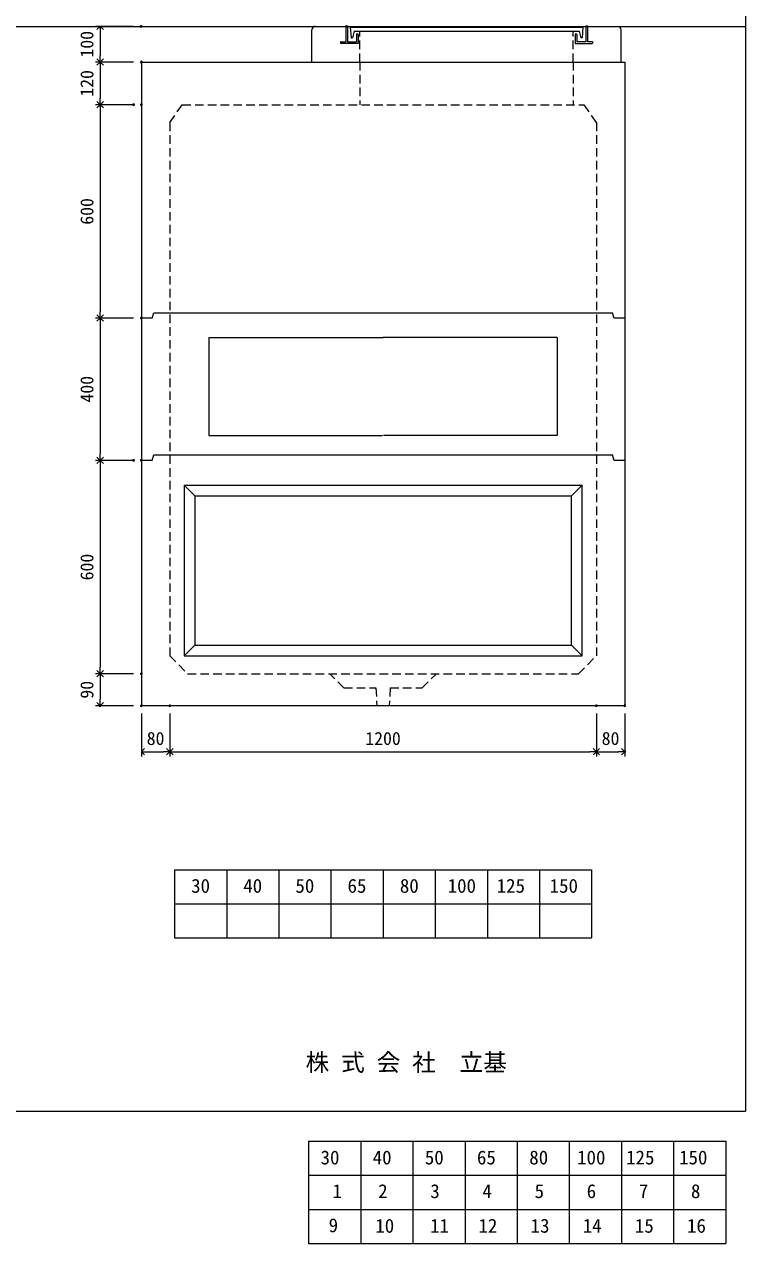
# Model space of a CAD drawing. Units: millimetres, scale not verified. Extents: x -6420 to 6420, y -3036 to 3036.
# Drawn here: x 4391 to 6420, y -3036 to 392 of the extents above; entities that cross this region are included whole.
import ezdxf
from ezdxf.enums import TextEntityAlignment as Align

# ---------------------------------------------------------------- set-up
doc = ezdxf.new("R2010")
doc.units = ezdxf.units.MM
doc.header["$LTSCALE"] = 20
doc.header["$PDMODE"] = 32
doc.header["$PDSIZE"] = 4
doc.linetypes.add('DASHED1', pattern=[1.8, 1.2, -0.6])
doc.linetypes.add('USER2', pattern=[50.8, 31.75, -6.35, 6.35, -6.35])
doc.layers.add('0-1_Defpoints', color=7, linetype='Continuous')
for name, color, linetype, lineweight in [('0-2_waku', 7, 'Continuous', 18), ('0-3_gaikei', 7, 'Continuous', 18), ('0-4_kakure', 7, 'DASHED1', 5), ('0-5_sunpou', 7, 'Continuous', 5), ('0-8_uchigawa', 6, 'Continuous', 18), ('0-A_futa', 3, 'Continuous', 18), ('0-B_GL', 4, 'Continuous', 18), ('0-D_文字１', 7, 'Continuous', 18), ('1-2_uchigawa2', 6, 'USER2', 18), ('1-4_文字２', 7, 'Continuous', 5)]:
    doc.layers.add(name, color=color, linetype=linetype, lineweight=lineweight)
doc.styles.add('ＭＳ ゴシック', font='')
doc.styles.get('ＭＳ ゴシック').set_extended_font_data('MS Gothic')

# ---------------------------------------------------------------- blocks, each defined once
blk = doc.blocks.new('_Open90')
at = {"layer": '0-5_sunpou'}
blk.add_line((0, 0), (-1, 0), dxfattribs=at)
blk.add_lwpolyline([(-0.5, 0.5), (0, 0), (-0.5, -0.5)], dxfattribs=at)
blk = doc.blocks.new('D48')
at = {"layer": '0-1_Defpoints'}
for p in [(7303.24, 1756.83), (7187.22, 1156.83), (7303.24, 1156.83)]:
    blk.add_point(p, dxfattribs=at)
at = {"layer": '0-5_sunpou'}
for p, q in [((7281.24, 1756.83), (7174.22, 1756.83)), ((7187.22, 1738.83), (7187.22, 1174.83)), ((7281.24, 1156.83), (7174.22, 1156.83))]:
    blk.add_line(p, q, dxfattribs=at)
at = {"layer": '0-5_sunpou', "xscale": 18, "yscale": 18}
for p, rotation in [((7187.22, 1756.83), 90), ((7187.22, 1156.83), 270)]:
    blk.add_blockref('_Open90', p, dxfattribs=dict(at, rotation=rotation))
at = {"layer": '0-5_sunpou', "style": 'ＭＳ ゴシック'}
blk.add_text('600', height=36.66, rotation=90, dxfattribs=at).set_placement((7179.22, 1419.33), align=Align.BOTTOM_LEFT)
blk = doc.blocks.new('D49')
at = {"layer": '0-1_Defpoints'}
for p in [(7303.24, 1156.83), (7187.22, 1066.83), (7303.24, 1066.83)]:
    blk.add_point(p, dxfattribs=at)
at = {"layer": '0-5_sunpou'}
for p, q in [((7281.24, 1156.83), (7174.22, 1156.83)), ((7187.22, 1138.83), (7187.22, 1084.83)), ((7281.24, 1066.83), (7174.22, 1066.83))]:
    blk.add_line(p, q, dxfattribs=at)
at = {"layer": '0-5_sunpou', "xscale": 18, "yscale": 18}
for p, rotation in [((7187.22, 1156.83), 90), ((7187.22, 1066.83), 270)]:
    blk.add_blockref('_Open90', p, dxfattribs=dict(at, rotation=rotation))
at = {"layer": '0-5_sunpou', "style": 'ＭＳ ゴシック'}
blk.add_text('90', height=36.66, rotation=90, dxfattribs=at).set_placement((7179.22, 1086.83), align=Align.BOTTOM_LEFT)
blk = doc.blocks.new('D50')
at = {"layer": '0-1_Defpoints'}
for p in [(7303.24, 1066.83), (7383.24, 1066.83), (7383.24, 937.51)]:
    blk.add_point(p, dxfattribs=at)
at = {"layer": '0-5_sunpou'}
for p, q in [((7303.24, 1044.83), (7303.24, 924.51)), ((7383.24, 1044.83), (7383.24, 924.51)), ((7321.24, 937.51), (7365.24, 937.51))]:
    blk.add_line(p, q, dxfattribs=at)
at = {"layer": '0-5_sunpou', "xscale": 18, "yscale": 18, "rotation": 180}
blk.add_blockref('_Open90', (7303.24, 937.51), dxfattribs=at)
at = {"layer": '0-5_sunpou', "xscale": 18, "yscale": 18}
blk.add_blockref('_Open90', (7383.24, 937.51), dxfattribs=at)
at = {"layer": '0-5_sunpou', "style": 'ＭＳ ゴシック'}
blk.add_text('80', height=36.66, dxfattribs=at).set_placement((7318.24, 945.51), align=Align.BOTTOM_LEFT)
blk = doc.blocks.new('D51')
at = {"layer": '0-1_Defpoints'}
for p in [(7383.24, 1066.83), (8583.24, 1066.83), (8583.24, 937.51)]:
    blk.add_point(p, dxfattribs=at)
at = {"layer": '0-5_sunpou'}
for p, q in [((7383.24, 1044.83), (7383.24, 924.51)), ((8583.24, 1044.83), (8583.24, 924.51)), ((7401.24, 937.51), (8565.24, 937.51))]:
    blk.add_line(p, q, dxfattribs=at)
at = {"layer": '0-5_sunpou', "xscale": 18, "yscale": 18, "rotation": 180}
blk.add_blockref('_Open90', (7383.24, 937.51), dxfattribs=at)
at = {"layer": '0-5_sunpou', "xscale": 18, "yscale": 18}
blk.add_blockref('_Open90', (8583.24, 937.51), dxfattribs=at)
at = {"layer": '0-5_sunpou', "style": 'ＭＳ ゴシック'}
blk.add_text('1200', height=36.66, dxfattribs=at).set_placement((7933.24, 945.51), align=Align.BOTTOM_LEFT)
blk = doc.blocks.new('D52')
at = {"layer": '0-1_Defpoints'}
for p in [(8583.24, 1066.83), (8663.24, 1066.83), (8663.24, 937.51)]:
    blk.add_point(p, dxfattribs=at)
at = {"layer": '0-5_sunpou'}
for p, q in [((8583.24, 1044.83), (8583.24, 924.51)), ((8663.24, 1044.83), (8663.24, 924.51)), ((8601.24, 937.51), (8645.24, 937.51))]:
    blk.add_line(p, q, dxfattribs=at)
at = {"layer": '0-5_sunpou', "xscale": 18, "yscale": 18, "rotation": 180}
blk.add_blockref('_Open90', (8583.24, 937.51), dxfattribs=at)
at = {"layer": '0-5_sunpou', "xscale": 18, "yscale": 18}
blk.add_blockref('_Open90', (8663.24, 937.51), dxfattribs=at)
at = {"layer": '0-5_sunpou', "style": 'ＭＳ ゴシック'}
blk.add_text('80', height=36.66, dxfattribs=at).set_placement((8598.24, 945.51), align=Align.BOTTOM_LEFT)
blk = doc.blocks.new('D53')
at = {"layer": '0-1_Defpoints'}
for p in [(7302.41, 2976.83), (7187.22, 2876.83), (7303.24, 2876.83)]:
    blk.add_point(p, dxfattribs=at)
at = {"layer": '0-5_sunpou'}
for p, q in [((7280.41, 2976.83), (7174.22, 2976.83)), ((7187.22, 2958.83), (7187.22, 2894.83)), ((7281.24, 2876.83), (7174.22, 2876.83))]:
    blk.add_line(p, q, dxfattribs=at)
at = {"layer": '0-5_sunpou', "xscale": 18, "yscale": 18}
for p, rotation in [((7187.22, 2976.83), 90), ((7187.22, 2876.83), 270)]:
    blk.add_blockref('_Open90', p, dxfattribs=dict(at, rotation=rotation))
at = {"layer": '0-5_sunpou', "style": 'ＭＳ ゴシック'}
blk.add_text('100', height=36.66, rotation=90, dxfattribs=at).set_placement((7179.22, 2889.33), align=Align.BOTTOM_LEFT)
blk = doc.blocks.new('D54')
at = {"layer": '0-1_Defpoints'}
for p in [(7303.24, 2876.83), (7187.22, 2756.83), (7303.24, 2756.83)]:
    blk.add_point(p, dxfattribs=at)
at = {"layer": '0-5_sunpou'}
for p, q in [((7281.24, 2876.83), (7174.22, 2876.83)), ((7187.22, 2858.83), (7187.22, 2774.83)), ((7281.24, 2756.83), (7174.22, 2756.83))]:
    blk.add_line(p, q, dxfattribs=at)
at = {"layer": '0-5_sunpou', "xscale": 18, "yscale": 18}
for p, rotation in [((7187.22, 2876.83), 90), ((7187.22, 2756.83), 270)]:
    blk.add_blockref('_Open90', p, dxfattribs=dict(at, rotation=rotation))
at = {"layer": '0-5_sunpou', "style": 'ＭＳ ゴシック'}
blk.add_text('120', height=36.66, rotation=90, dxfattribs=at).set_placement((7179.22, 2779.33), align=Align.BOTTOM_LEFT)
blk = doc.blocks.new('D55')
at = {"layer": '0-1_Defpoints'}
for p in [(7281.24, 2756.83), (7187.22, 2156.83), (7303.24, 2156.83)]:
    blk.add_point(p, dxfattribs=at)
at = {"layer": '0-5_sunpou'}
for p, q in [((7259.24, 2756.83), (7174.22, 2756.83)), ((7187.22, 2738.83), (7187.22, 2174.83)), ((7281.24, 2156.83), (7174.22, 2156.83))]:
    blk.add_line(p, q, dxfattribs=at)
at = {"layer": '0-5_sunpou', "xscale": 18, "yscale": 18}
for p, rotation in [((7187.22, 2756.83), 90), ((7187.22, 2156.83), 270)]:
    blk.add_blockref('_Open90', p, dxfattribs=dict(at, rotation=rotation))
at = {"layer": '0-5_sunpou', "style": 'ＭＳ ゴシック'}
blk.add_text('600', height=36.66, rotation=90, dxfattribs=at).set_placement((7179.22, 2419.33), align=Align.BOTTOM_LEFT)
blk = doc.blocks.new('D56')
at = {"layer": '0-1_Defpoints'}
for p in [(7303.24, 2156.83), (7187.22, 1756.83), (7281.24, 1756.83)]:
    blk.add_point(p, dxfattribs=at)
at = {"layer": '0-5_sunpou'}
for p, q in [((7281.24, 2156.83), (7174.22, 2156.83)), ((7187.22, 2138.83), (7187.22, 1774.83)), ((7259.24, 1756.83), (7174.22, 1756.83))]:
    blk.add_line(p, q, dxfattribs=at)
at = {"layer": '0-5_sunpou', "xscale": 18, "yscale": 18}
for p, rotation in [((7187.22, 2156.83), 90), ((7187.22, 1756.83), 270)]:
    blk.add_blockref('_Open90', p, dxfattribs=dict(at, rotation=rotation))
at = {"layer": '0-5_sunpou', "style": 'ＭＳ ゴシック'}
blk.add_text('400', height=36.66, rotation=90, dxfattribs=at).set_placement((7179.22, 1919.33), align=Align.BOTTOM_LEFT)

msp = doc.modelspace()

# ---------------------------------------------------------------- linework, layer by layer
at = {"layer": '0-2_waku'}
for p, q in [((6420.17, 3036.13), (6420.17, -2663.87)), ((4813.51, -1984.87), (4813.51, -2176.87)), ((4813.51, -1984.87), (4813.51, -2176.87)), ((4813.51, -1984.87), (4813.51, -2176.87)), ((4813.51, -1984.87), (4813.51, -2176.87)), ((4813.51, -1984.87), (5986.84, -1984.87)), ((4960.17, -1984.87), (4960.17, -2176.87)), ((5106.84, -1984.87), (5106.84, -2176.87)), ((5106.84, -1984.87), (5106.84, -2176.87)), ((5253.51, -1984.87), (5253.51, -2176.87)), ((5400.17, -1984.87), (5400.17, -2176.87)), ((5546.84, -1984.87), (5546.84, -2176.87)), ((5693.51, -1984.87), (5693.51, -2176.87)), ((5840.17, -1984.87), (5840.17, -2176.87)), ((5986.84, -1984.87), (5986.84, -2176.87)), ((4813.51, -2080.87), (5986.84, -2080.87)), ((4813.51, -2176.87), (5986.84, -2176.87)), ((-1739.83, -2663.87), (6420.17, -2663.87))]:
    msp.add_line(p, q, dxfattribs=at)
at = {"layer": '0-3_gaikei'}
for p, q in [((5210.17, 386.13), (5295.17, 386.13)), ((5975.17, 386.13), (6060.17, 386.13)), ((5200.17, 286.13), (5200.17, 376.13)), ((6070.17, 286.13), (6070.17, 376.13)), ((4720.17, 286.13), (6080.17, 286.13)), ((4720.17, 286.13), (4720.17, -1523.87)), ((4720.17, 286.13), (6080.17, 286.13)), ((6080.17, 286.13), (6080.17, -1523.87)), ((4750.17, -433.87), (4720.17, -433.87)), ((4750.17, -433.87), (4755.17, -418.87)), ((4755.17, -418.87), (6045.17, -418.87)), ((6050.17, -433.87), (6045.17, -418.87)), ((6080.17, -433.87), (6050.17, -433.87)), ((4750.17, -833.87), (4755.17, -818.87)), ((4755.17, -818.87), (6045.17, -818.87)), ((6050.17, -833.87), (6045.17, -818.87)), ((4750.17, -833.87), (4720.17, -833.87)), ((6080.17, -833.87), (6050.17, -833.87)), ((6080.17, -1523.87), (4720.17, -1523.87))]:
    msp.add_line(p, q, dxfattribs=at)
for centre, radius, start, end in [((5209.59, 376.71), 9.44, 86.47383, 183.52617), ((6060.5, 376.46), 9.68, 358.04251, 91.95749)]:
    msp.add_arc(centre, radius, start, end, dxfattribs=at)
at = {"layer": '0-4_kakure'}
for p, q in [((5335.17, 286.13), (5335.17, 372.63)), ((5935.17, 286.13), (5935.17, 372.63)), ((5335.17, 286.13), (5335.17, 166.13)), ((5935.17, 286.13), (5935.17, 166.13)), ((4800.17, 116.13), (4835.17, 166.13)), ((4835.17, 166.13), (5965.17, 166.13)), ((6000.17, 116.13), (5965.17, 166.13)), ((4800.17, 116.13), (4800.17, -1383.87)), ((6000.17, 116.13), (6000.17, -1383.87)), ((4800.17, -1383.87), (4850.17, -1433.87)), ((5950.17, -1433.87), (6000.17, -1383.87)), ((4850.17, -1433.87), (5950.17, -1433.87)), ((5290.17, -1473.87), (5250.17, -1433.87)), ((5290.17, -1473.87), (5380.17, -1473.87)), ((5380.17, -1473.87), (5382.67, -1523.87)), ((5420.17, -1473.87), (5417.67, -1523.87))]:
    msp.add_line(p, q, dxfattribs=at)
msp.add_lwpolyline([(5420.17, -1473.87), (5510.17, -1473.87), (5550.17, -1433.87)], dxfattribs=at)
at = {"layer": '0-8_uchigawa'}
for p, q in [((4840.17, -903.87), (5960.17, -903.87)), ((4840.17, -903.87), (4840.17, -1383.87)), ((4840.17, -903.87), (4870.17, -933.87)), ((5960.17, -903.87), (5930.17, -933.87)), ((5960.17, -1383.87), (5960.17, -903.87)), ((4870.17, -933.87), (5930.17, -933.87)), ((4870.17, -933.87), (4870.17, -1353.87)), ((5930.17, -1353.87), (5930.17, -933.87)), ((4840.17, -1383.87), (4870.17, -1353.87)), ((4870.17, -1353.87), (5930.17, -1353.87)), ((5960.17, -1383.87), (5930.17, -1353.87)), ((4840.17, -1383.87), (5960.17, -1383.87))]:
    msp.add_line(p, q, dxfattribs=at)
at = {"layer": '0-A_futa'}
for p, q in [((5295.17, 386.13), (5295.17, 343.13)), ((5297.17, 388.13), (5300.17, 388.13)), ((5300.17, 388.13), (5300.17, 343.13)), ((5307.98, 383.63), (5962.31, 383.63)), ((5307.98, 383.63), (5310.47, 353.63)), ((5962.31, 383.63), (5960.06, 353.63)), ((5970.17, 388.13), (5973.17, 388.13)), ((5975.17, 386.13), (5975.17, 343.13)), ((5282.17, 343.13), (5295.17, 343.13)), ((5300.17, 343.13), (5325.17, 343.13)), ((5310.47, 353.63), (5314.18, 353.63)), ((5318.5, 372.63), (5314.18, 353.63)), ((5318.5, 372.63), (5951.84, 372.63)), ((5325.17, 363.13), (5325.17, 343.13)), ((5327.17, 365.13), (5328.17, 365.13)), ((5330.17, 363.13), (5330.17, 338.13)), ((5940.17, 363.13), (5940.17, 338.13)), ((5943.17, 365.13), (5942.17, 365.13)), ((5945.17, 363.13), (5945.17, 343.13)), ((5951.84, 372.63), (5956.16, 353.63)), ((5960.06, 353.63), (5956.16, 353.63)), ((5988.17, 343.13), (5975.17, 343.13)), ((5280.17, 341.13), (5280.17, 340.13)), ((5330.17, 338.13), (5282.17, 338.13)), ((5940.17, 338.13), (5988.17, 338.13)), ((5990.17, 341.13), (5990.17, 340.13))]:
    msp.add_line(p, q, dxfattribs=at)
msp.add_lwpolyline([(5970.17, 388.13), (5970.17, 343.13), (5945.17, 343.13)], dxfattribs=at)
for centre, start, end in [((5297.17, 386.13), 90, 180), ((5973.17, 386.13), 0, 90), ((5282.17, 341.13), 90, 180), ((5327.17, 363.13), 90, 180), ((5328.17, 363.13), 0, 90), ((5942.17, 363.13), 90, 180), ((5943.17, 363.13), 0, 90), ((5988.17, 341.13), 0, 90), ((5282.17, 340.13), 180, 270), ((5988.17, 340.13), 270, 0)]:
    msp.add_arc(centre, 2, start, end, dxfattribs=at)
at = {"layer": '0-B_GL'}
msp.add_line((-1739.83, 386.13), (6420.17, 386.13), dxfattribs=at)
at = {"layer": '1-2_uchigawa2'}
for p, q in [((4910.17, -488.87), (5400.17, -488.87)), ((4910.17, -488.87), (4910.17, -763.87)), ((5890.17, -488.87), (5400.17, -488.87)), ((5890.17, -488.87), (5890.17, -763.87)), ((4910.17, -763.87), (5398.93, -763.87)), ((5890.17, -763.87), (5401.42, -763.87))]:
    msp.add_line(p, q, dxfattribs=at)
at = {"layer": '1-4_文字２'}
for p, q in [((5190.74, -2748.26), (5190.74, -2940.26)), ((5190.74, -2748.26), (5190.74, -2940.26)), ((5190.74, -2748.26), (5190.74, -2940.26)), ((5190.74, -2748.26), (5190.74, -2940.26)), ((5190.74, -2748.26), (6364.07, -2748.26)), ((5190.74, -2748.26), (5190.74, -2940.26)), ((5190.74, -2748.26), (5190.74, -2940.26)), ((5190.74, -2748.26), (5190.74, -2940.26)), ((5190.74, -2748.26), (5190.74, -2940.26)), ((5190.74, -2748.26), (6364.07, -2748.26)), ((5337.4, -2748.26), (5337.4, -2940.26)), ((5337.4, -2748.26), (5337.4, -2940.26)), ((5484.07, -2748.26), (5484.07, -2940.26)), ((5484.07, -2748.26), (5484.07, -2940.26)), ((5484.07, -2748.26), (5484.07, -2940.26)), ((5484.07, -2748.26), (5484.07, -2940.26)), ((5630.74, -2748.26), (5630.74, -2940.26)), ((5630.74, -2748.26), (5630.74, -2940.26)), ((5777.4, -2748.26), (5777.4, -2940.26)), ((5777.4, -2748.26), (5777.4, -2940.26)), ((5924.07, -2748.26), (5924.07, -2940.26)), ((5924.07, -2748.26), (5924.07, -2940.26)), ((6070.74, -2748.26), (6070.74, -2940.26)), ((6070.74, -2748.26), (6070.74, -2940.26)), ((6217.4, -2748.26), (6217.4, -2940.26)), ((6217.4, -2748.26), (6217.4, -2940.26)), ((6364.07, -2748.26), (6364.07, -2940.26)), ((6364.07, -2748.26), (6364.07, -2940.26)), ((5190.74, -2844.26), (6364.07, -2844.26)), ((5190.74, -2844.26), (6364.07, -2844.26)), ((5190.74, -2940.26), (6364.07, -2940.26)), ((5190.74, -2940.26), (6364.07, -2940.26)), ((5190.74, -2940.26), (5190.74, -3036.26)), ((5190.74, -2940.26), (5190.74, -3036.26)), ((5190.74, -2940.26), (5190.74, -3036.26)), ((5190.74, -2940.26), (5190.74, -3036.26)), ((5190.74, -2940.26), (6364.07, -2940.26)), ((5190.74, -2940.26), (5190.74, -3036.26)), ((5190.74, -2940.26), (5190.74, -3036.26)), ((5190.74, -2940.26), (5190.74, -3036.26)), ((5190.74, -2940.26), (5190.74, -3036.26)), ((5190.74, -2940.26), (6364.07, -2940.26)), ((5337.4, -2940.26), (5337.4, -3036.26)), ((5337.4, -2940.26), (5337.4, -3036.26)), ((5484.07, -2940.26), (5484.07, -3036.26)), ((5484.07, -2940.26), (5484.07, -3036.26)), ((5484.07, -2940.26), (5484.07, -3036.26)), ((5484.07, -2940.26), (5484.07, -3036.26)), ((5630.74, -2940.26), (5630.74, -3036.26)), ((5630.74, -2940.26), (5630.74, -3036.26)), ((5777.4, -2940.26), (5777.4, -3036.26)), ((5777.4, -2940.26), (5777.4, -3036.26)), ((5924.07, -2940.26), (5924.07, -3036.26)), ((5924.07, -2940.26), (5924.07, -3036.26)), ((6070.74, -2940.26), (6070.74, -3036.26)), ((6070.74, -2940.26), (6070.74, -3036.26)), ((6217.4, -2940.26), (6217.4, -3036.26)), ((6217.4, -2940.26), (6217.4, -3036.26)), ((6364.07, -2940.26), (6364.07, -3036.26)), ((6364.07, -2940.26), (6364.07, -3036.26)), ((5190.74, -3036.26), (6364.07, -3036.26)), ((5190.74, -3036.26), (6364.07, -3036.26))]:
    msp.add_line(p, q, dxfattribs=at)

# ---------------------------------------------------------------- block references
at = {"layer": '0-5_sunpou'}
for name in ['D53', 'D54', 'D55', 'D56', 'D48', 'D49', 'D50', 'D51', 'D52']:
    msp.add_blockref(name, (-2583.06, -2590.7), dxfattribs=at)

# ---------------------------------------------------------------- texts
at = {"layer": '0-D_文字１', "style": 'ＭＳ ゴシック'}
for s, height, p in [('30', 39.1, (4860.13, -2061.54)), ('40', 39.1, (5006.8, -2061.54)), ('50', 39.1, (5153.46, -2061.54)), ('65', 39.1, (5300.13, -2061.54)), ('80', 39.1, (5447.34, -2061.54)), ('100', 39.1, (5581.84, -2061.54)), ('125', 39.1, (5719.69, -2061.54)), ('150', 39.1, (5868.71, -2061.54)), (' 株 式 会 社\u3000立基', 48.88, (5148.88, -2565.68))]:
    msp.add_text(s, height=height, dxfattribs=at).set_placement(p, align=Align.BOTTOM_LEFT)
at = {"layer": '1-4_文字２', "style": 'ＭＳ ゴシック'}
for s, p in [('30', (5224.27, -2825.35)), ('30', (5224.27, -2825.35)), ('40', (5370.94, -2825.35)), ('40', (5370.94, -2825.35)), ('50', (5517.61, -2825.35)), ('50', (5517.61, -2825.35)), ('65', (5664.27, -2825.35)), ('65', (5664.27, -2825.35)), ('80', (5811.49, -2825.35)), ('80', (5811.49, -2825.35)), ('100', (5945.98, -2825.35)), ('100', (5945.98, -2825.35)), ('125', (6083.83, -2825.35)), ('125', (6083.83, -2825.35)), ('150', (6232.85, -2825.35)), ('150', (6232.85, -2825.35)), ('1', (5257.8, -2920.06)), ('2', (5386.39, -2920.06)), ('3', (5533.05, -2920.06)), ('4', (5679.72, -2920.06)), ('5', (5826.39, -2920.06)), ('6', (5973.05, -2920.06)), ('7', (6119.72, -2920.06)), ('8', (6266.39, -2920.06)), ('9', (5247.05, -3016.06)), ('10', (5378.27, -3017.35)), ('11', (5532.26, -3017.35)), ('12', (5668.54, -3017.35)), ('13', (5815.21, -3017.35)), ('14', (5961.88, -3017.35)), ('15', (6108.54, -3017.35)), ('16', (6255.21, -3017.35))]:
    msp.add_text(s, height=39.1, dxfattribs=at).set_placement(p, align=Align.BOTTOM_LEFT)

doc.saveas('drawing.dxf')
